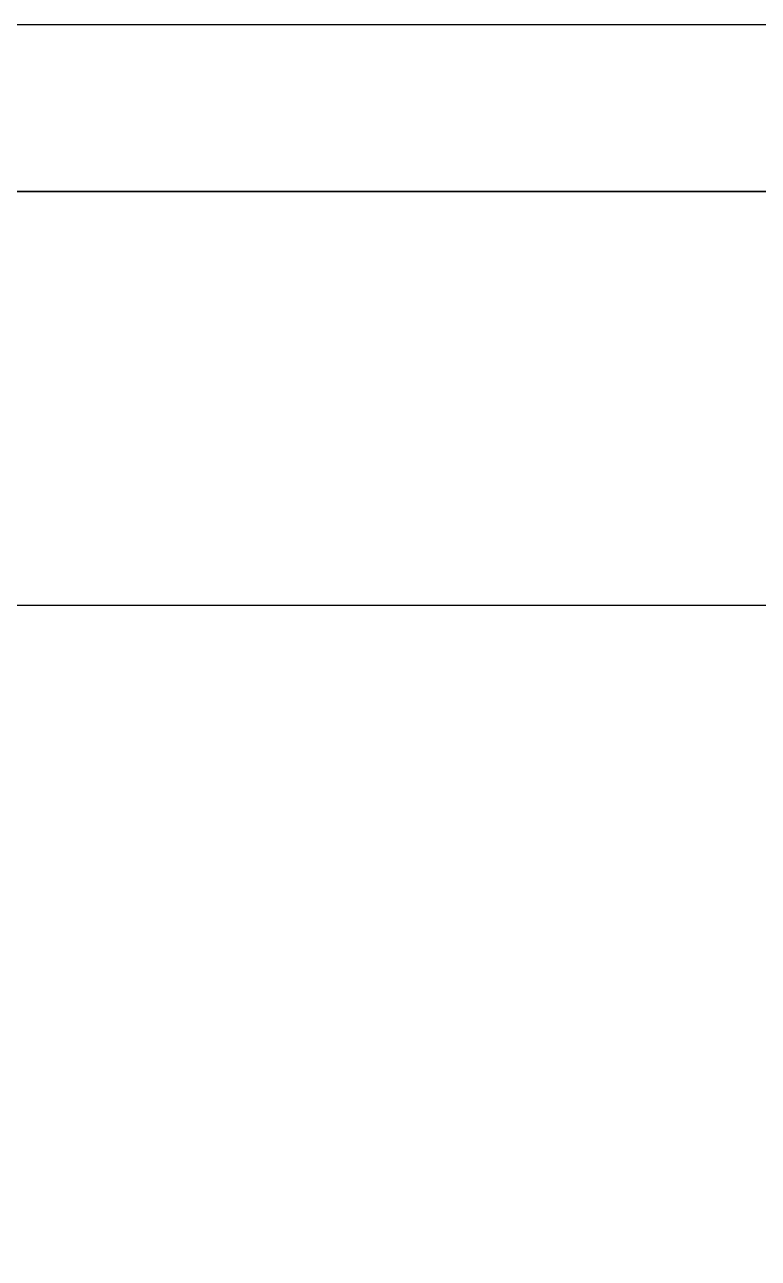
# Model space of a CAD drawing. Header units: inches. Extents: x -172 to 397, y -177 to 127.
# Drawn here: x 96.59 to 109.76, y 105.3 to 127.46 of the extents above; entities that cross this region are included whole.
import ezdxf

# ---------------------------------------------------------------- set-up
doc = ezdxf.new("R2010")
doc.units = ezdxf.units.IN
doc.header["$MEASUREMENT"] = 0
doc.header["$XCLIPFRAME"] = 2
picture_1 = doc.add_image_def('image1.tif', size_in_pixel=(13248, 8644))

msp = doc.modelspace()

# ---------------------------------------------------------------- linework, layer by layer
at = {"color": 0}
msp.add_lwpolyline([(18.271, 38.364), (144.421, 38.364), (144.421, 127.463), (18.271, 127.463)], close=True, dxfattribs=at)
at = {"color": 1}
for points in [[(20.978, 41.364), (141.421, 41.364), (141.421, 124.463), (20.978, 124.463)], [(20.978, 124.463), (127.921, 124.463), (127.921, 41.364), (20.978, 41.364)], [(20.978, 124.463), (127.921, 124.463), (127.921, 41.364), (20.978, 41.364)]]:
    msp.add_lwpolyline(points, close=True, dxfattribs=at)

# ---------------------------------------------------------------- pictures from other files: only their frames are drawn
image = msp.add_image(picture_1, insert=(17.939, 50.055), size_in_units=(115.163, 75.141))
image.set_boundary_path([(2166.28, 938.55), (11041.12, 8167.88)])

doc.saveas('drawing.dxf')
